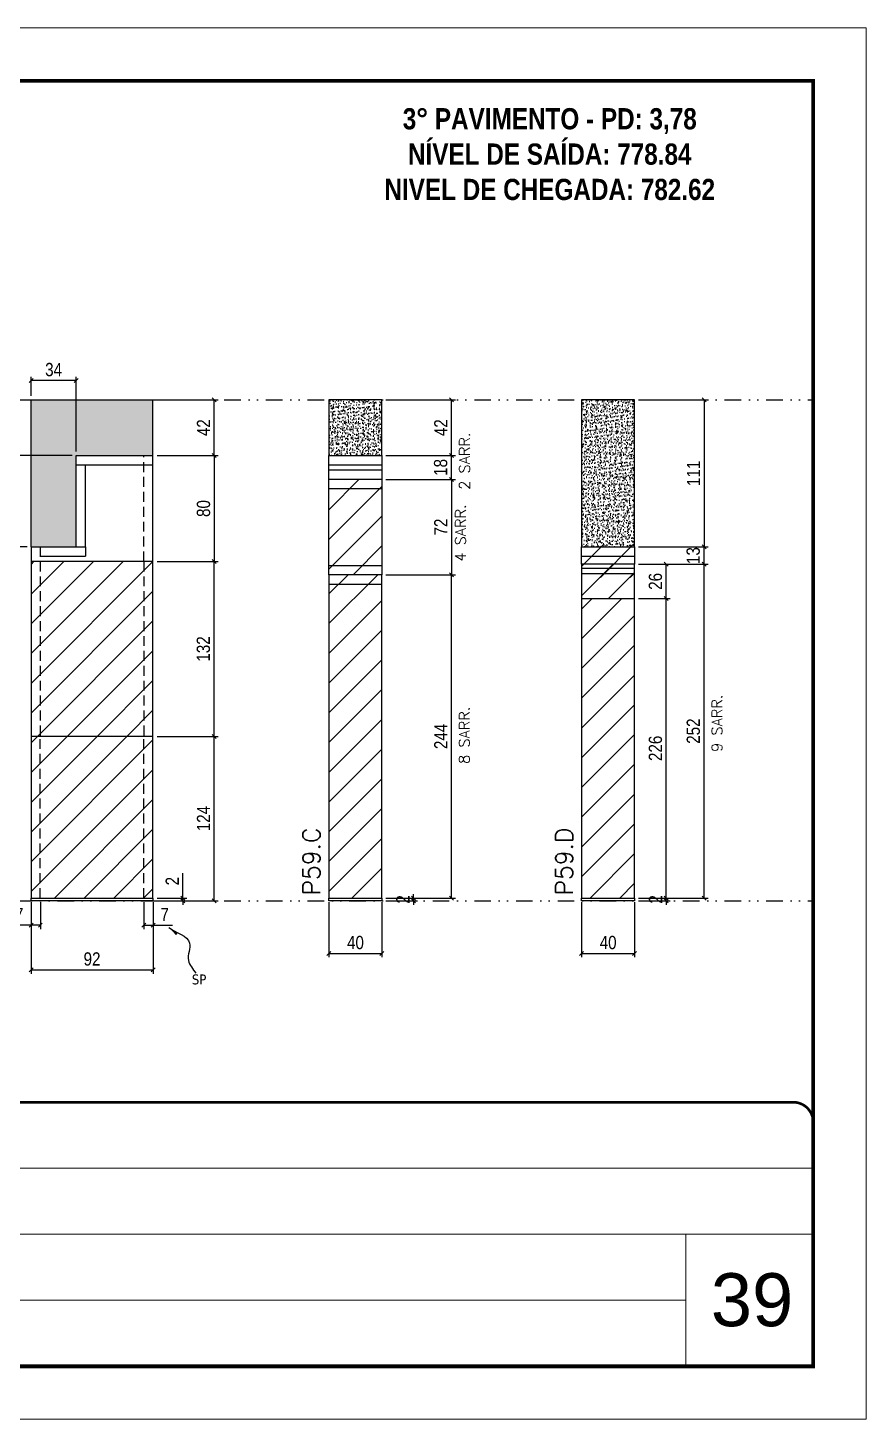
# Model space of a CAD drawing. Extents: x 2949 to 9203, y -16089 to 12527.
# Drawn here: x 6972 to 7604, y 1140 to 2190 of the extents above; entities that cross this region are included whole.
import ezdxf

# ---------------------------------------------------------------- set-up
doc = ezdxf.new("R2010")
doc.units = 0
for name, pattern in [('CONTINUO', [0]), ('DASHED', [0.75, 0.5, -0.25]), ('DIVIDE2', [0.625, 0.25, -0.125, 0, -0.125, 0, -0.125]), ('HIDDEN', [0.375, 0.25, -0.125])]:
    doc.linetypes.add(name, pattern=pattern)
for name, color, linetype, lineweight in [('CARIMBO', 255, 'Continuous', 9), ('Folhas', 255, 'Continuous', 9), ('Hachura', 251, 'Continuous', 9), ('SARRAFO DE PRESSAO', 251, 'DASHED', 9), ('Texto Seção', 7, 'Continuous', 15)]:
    doc.layers.add(name, color=color, linetype=linetype, lineweight=lineweight)
for name, color, linetype in [('COTA', 241, 'Continuous'), ('FUNDOS', 1, 'Continuous'), ('NOMENCLATURA', 7, 'Continuous'), ('Nível', 160, 'Continuous'), ('Painéis', 200, 'Continuous'), ('SARR_2.2x7', 40, 'Continuous'), ('Sarrafo de Pressão', 42, 'HIDDEN'), ('texto', 7, 'Continuous')]:
    doc.layers.add(name, color=color, linetype=linetype)
doc.styles.add('ARIAL', font='arial.ttf')
doc.styles.add('COTA TECNICA', font='techl___.ttf', dxfattribs={"height": 10})
doc.styles.add('COTA TECNICA-50', font='techl___.ttf', dxfattribs={"height": 10})
doc.styles.add('REGUA-120', font='ROMANS.shx', dxfattribs={"height": 15})
doc.styles.add('ROMANC', font='techb___.ttf', dxfattribs={"height": 2.5})
doc.styles.add('ROMANS', font='romans.shx')
doc.styles.get("Standard").update_dxf_attribs({"font": 'arial.ttf'})
doc.dimstyles.new('COTA PAINEL-50', dxfattribs={"dimtxt": 10, "dimasz": 3, "dimexe": 3, "dimexo": 3, "dimgap": 3, "dimtad": 1, "dimdec": 1, "dimzin": 12, "dimdsep": 46, "dimtxsty": 'COTA TECNICA-50', "dimblk1": 'OBLIQUE', "dimblk2": 'OBLIQUE', "dimsah": 1, "dimcen": 0.9, "dimclrd": 4, "dimclre": 4, "dimclrt": 240, "dimadec": 1, "dimazin": 3, "dimtfac": 1, "dimtdec": 1, "dimtmove": 0, "dimatfit": 3, "dimfxl": 1, "dimtolj": 1, "dimtzin": 12, "dimarcsym": 0})
doc.dimstyles.new('PAINEL', dxfattribs={"dimtxt": 10, "dimasz": 3, "dimexe": 3, "dimexo": 3, "dimgap": 3, "dimtad": 1, "dimdec": 1, "dimzin": 12, "dimdsep": 46, "dimtxsty": 'COTA TECNICA', "dimblk1": 'OBLIQUE', "dimblk2": 'OBLIQUE', "dimsah": 1, "dimcen": 0.9, "dimclrd": 4, "dimclre": 4, "dimclrt": 240, "dimadec": 1, "dimazin": 3, "dimtfac": 1, "dimtdec": 1, "dimtmove": 0, "dimatfit": 3, "dimfxl": 1, "dimtolj": 1, "dimtzin": 12, "dimarcsym": 0})
doc.dimstyles.get("Standard").update_dxf_attribs({"dimtxt": 0.18, "dimasz": 0.18, "dimexe": 0.18, "dimexo": 0.0625, "dimgap": 0.09, "dimtad": 0, "dimtih": 1, "dimtoh": 1, "dimdec": 4, "dimzin": 0, "dimdsep": 46, "dimtxsty": 'Standard', "dimcen": 0.09, "dimadec": 0, "dimazin": 0, "dimtfac": 1, "dimtdec": 4, "dimtofl": 0, "dimtmove": 0, "dimatfit": 3, "dimfxl": 1, "dimtolj": 1, "dimtzin": 0, "dimarcsym": 0})
pattern_1 = [(45, (-124500.467, -29604.921), (-11.2253202, 11.2253202), [])]

# ---------------------------------------------------------------- blocks, each defined once
blk = doc.blocks.new('9999999999')
at = {"color": 30, "linetype": 'CONTINUO'}
for p, q in [((98564.6, 34379.6), (99584, 34379.6)), ((98564.6, 34329.8), (99488, 34329.8)), ((99584, 34329.8), (99488, 34329.8)), ((99488, 34329.8), (99488, 34230.2)), ((98564.6, 34280), (99488, 34280))]:
    blk.add_line(p, q, dxfattribs=at)
at = {"color": 30, "linetype": 'CONTINUO', "const_width": 2}
blk.add_lwpolyline([(99584, 34230.2), (99584, 34414.4, 0.414214), (99569, 34429.4), (98229, 34429.4, 0.414214), (98214, 34414.4), (98214, 34245.2, 0.414214), (98229, 34230.2), (99584, 34230.2)], format="xyb", dxfattribs=at)
at = {"layer": 'Folhas'}
blk.add_lwpolyline([(98139, 34190.2), (99624, 34190.2), (99624, 35240.2), (98139, 35240.2)], close=True, dxfattribs=at)
at = {"layer": 'Folhas', "color": 30, "const_width": 3}
blk.add_lwpolyline([(98214, 34230.2), (99584, 34230.2), (99584, 35200.2), (98214, 35200.2)], close=True, dxfattribs=at)
blk = doc.blocks.new('_Oblique')
at = {"color": 0, "linetype": 'ByBlock', "lineweight": -2}
blk.add_line((-0.5, -0.5), (0.5, 0.5), dxfattribs=at)
blk = doc.blocks.new('*D1279')
at = {"layer": 'COTA', "color": 4, "lineweight": -2, "transparency": 16777216}
for p, q in [((7432.4, 1784.8), (7484.9, 1784.8)), ((7481.9, 1532.8), (7481.9, 1784.8)), ((7432.4, 1532.8), (7484.9, 1532.8))]:
    blk.add_line(p, q, dxfattribs=at)
at = {"layer": 'Defpoints', "color": 0, "transparency": 16777216}
for p in [(7429.4, 1784.8), (7481.9, 1784.8), (7429.4, 1532.8)]:
    blk.add_point(p, dxfattribs=at)
at = {"layer": 'COTA', "color": 4, "lineweight": -2, "transparency": 16777216, "xscale": 3, "yscale": 3, "zscale": 3}
for p, rotation in [((7481.9, 1784.8), 90), ((7481.9, 1532.8), 270)]:
    blk.add_blockref('_Oblique', p, dxfattribs=dict(at, rotation=rotation))
at = {"layer": 'COTA', "color": 240, "transparency": 16777216, "insert": (7473.7, 1658.8), "char_height": 10, "attachment_point": 5, "rotation": 90, "style": 'COTA TECNICA'}
blk.add_mtext('\\A1;252', dxfattribs=at)
blk = doc.blocks.new('*D1280')
at = {"layer": 'COTA', "color": 4, "lineweight": -2, "transparency": 16777216}
for p, q in [((7389.4, 1529.8), (7389.4, 1488.1)), ((7429.4, 1529.8), (7429.4, 1488.1)), ((7389.4, 1491.1), (7429.4, 1491.1))]:
    blk.add_line(p, q, dxfattribs=at)
at = {"layer": 'Defpoints', "color": 0, "transparency": 16777216}
for p in [(7389.4, 1532.8), (7429.4, 1532.8), (7429.4, 1491.1)]:
    blk.add_point(p, dxfattribs=at)
at = {"layer": 'COTA', "color": 4, "lineweight": -2, "transparency": 16777216, "xscale": 3, "yscale": 3, "zscale": 3, "rotation": 180}
blk.add_blockref('_Oblique', (7389.4, 1491.1), dxfattribs=at)
at = {"layer": 'COTA', "color": 4, "lineweight": -2, "transparency": 16777216, "xscale": 3, "yscale": 3, "zscale": 3}
blk.add_blockref('_Oblique', (7429.4, 1491.1), dxfattribs=at)
at = {"layer": 'COTA', "color": 240, "transparency": 16777216, "insert": (7409.4, 1499.2), "char_height": 10, "attachment_point": 5, "style": 'COTA TECNICA'}
blk.add_mtext('\\A1;40', dxfattribs=at)
blk = doc.blocks.new('*D1281')
at = {"layer": 'COTA', "color": 4, "lineweight": -2, "transparency": 16777216}
for p, q in [((7453.2, 1532.8), (7453.2, 1535.8)), ((7432.4, 1532.8), (7456.2, 1532.8)), ((7432.4, 1530.8), (7456.2, 1530.8)), ((7453.2, 1530.8), (7453.2, 1532.8)), ((7453.2, 1530.8), (7453.2, 1527.8))]:
    blk.add_line(p, q, dxfattribs=at)
at = {"layer": 'Defpoints', "color": 0, "transparency": 16777216}
for p in [(7429.4, 1532.8), (7429.4, 1530.8), (7453.2, 1532.8)]:
    blk.add_point(p, dxfattribs=at)
at = {"layer": 'COTA', "color": 4, "lineweight": -2, "transparency": 16777216, "xscale": 3, "yscale": 3, "zscale": 3}
for p, rotation in [((7453.2, 1532.8), 270), ((7453.2, 1530.8), 90)]:
    blk.add_blockref('_Oblique', p, dxfattribs=dict(at, rotation=rotation))
at = {"layer": 'COTA', "color": 240, "transparency": 16777216, "insert": (7445.2, 1531.8), "char_height": 10, "attachment_point": 5, "rotation": 90, "style": 'COTA TECNICA-50'}
blk.add_mtext('\\A1;2', dxfattribs=at)
blk = doc.blocks.new('*D1299')
at = {"layer": 'COTA', "color": 4, "linetype": 'ByBlock', "lineweight": -2, "transparency": 16777216}
for p, q in [((7432.4, 1758.8), (7456.2, 1758.8)), ((7453.2, 1532.8), (7453.2, 1758.8)), ((7432.4, 1532.8), (7456.2, 1532.8))]:
    blk.add_line(p, q, dxfattribs=at)
at = {"layer": 'Defpoints', "color": 0, "linetype": 'ByBlock', "transparency": 16777216}
for p in [(7429.4, 1758.8), (7453.2, 1758.8), (7429.4, 1532.8)]:
    blk.add_point(p, dxfattribs=at)
at = {"layer": 'COTA', "color": 4, "linetype": 'ByBlock', "lineweight": -2, "transparency": 16777216, "xscale": 3, "yscale": 3, "zscale": 3}
for p, rotation in [((7453.2, 1758.8), 90), ((7453.2, 1532.8), 270)]:
    blk.add_blockref('_Oblique', p, dxfattribs=dict(at, rotation=rotation))
at = {"layer": 'COTA', "color": 240, "linetype": 'ByBlock', "transparency": 16777216, "insert": (7445.1, 1645.8), "char_height": 10, "attachment_point": 5, "rotation": 90, "style": 'COTA TECNICA'}
blk.add_mtext('\\A1;226', dxfattribs=at)
blk = doc.blocks.new('*D1300')
at = {"layer": 'COTA', "color": 4, "linetype": 'ByBlock', "lineweight": -2, "transparency": 16777216}
for p, q in [((7432.4, 1784.8), (7456.2, 1784.8)), ((7453.2, 1758.8), (7453.2, 1784.8)), ((7432.4, 1758.8), (7456.2, 1758.8))]:
    blk.add_line(p, q, dxfattribs=at)
at = {"layer": 'Defpoints', "color": 0, "linetype": 'ByBlock', "transparency": 16777216}
for p in [(7429.4, 1784.8), (7453.2, 1784.8), (7429.4, 1758.8)]:
    blk.add_point(p, dxfattribs=at)
at = {"layer": 'COTA', "color": 4, "linetype": 'ByBlock', "lineweight": -2, "transparency": 16777216, "xscale": 3, "yscale": 3, "zscale": 3}
for p, rotation in [((7453.2, 1784.8), 90), ((7453.2, 1758.8), 270)]:
    blk.add_blockref('_Oblique', p, dxfattribs=dict(at, rotation=rotation))
at = {"layer": 'COTA', "color": 240, "linetype": 'ByBlock', "transparency": 16777216, "insert": (7445.1, 1771.8), "char_height": 10, "attachment_point": 5, "rotation": 90, "style": 'COTA TECNICA'}
blk.add_mtext('\\A1;26', dxfattribs=at)
blk = doc.blocks.new('*D1282')
at = {"layer": 'COTA', "color": 4, "lineweight": -2, "transparency": 16777216}
for p, q in [((7241.8, 1776.8), (7294.2, 1776.8)), ((7291.2, 1532.8), (7291.2, 1776.8)), ((7241.8, 1532.8), (7294.2, 1532.8))]:
    blk.add_line(p, q, dxfattribs=at)
at = {"layer": 'Defpoints', "color": 0, "transparency": 16777216}
for p in [(7238.8, 1776.8), (7291.2, 1776.8), (7238.8, 1532.8)]:
    blk.add_point(p, dxfattribs=at)
at = {"layer": 'COTA', "color": 4, "lineweight": -2, "transparency": 16777216, "xscale": 3, "yscale": 3, "zscale": 3}
for p, rotation in [((7291.2, 1776.8), 90), ((7291.2, 1532.8), 270)]:
    blk.add_blockref('_Oblique', p, dxfattribs=dict(at, rotation=rotation))
at = {"layer": 'COTA', "color": 240, "transparency": 16777216, "insert": (7283.2, 1654.8), "char_height": 10, "attachment_point": 5, "rotation": 90, "style": 'COTA TECNICA'}
blk.add_mtext('\\A1;244', dxfattribs=at)
blk = doc.blocks.new('*D1283')
at = {"layer": 'COTA', "color": 4, "lineweight": -2, "transparency": 16777216}
for p, q in [((7198.8, 1529.8), (7198.8, 1488.1)), ((7238.8, 1529.8), (7238.8, 1488.1)), ((7198.8, 1491.1), (7238.8, 1491.1))]:
    blk.add_line(p, q, dxfattribs=at)
at = {"layer": 'Defpoints', "color": 0, "transparency": 16777216}
for p in [(7198.8, 1532.8), (7238.8, 1532.8), (7238.8, 1491.1)]:
    blk.add_point(p, dxfattribs=at)
at = {"layer": 'COTA', "color": 4, "lineweight": -2, "transparency": 16777216, "xscale": 3, "yscale": 3, "zscale": 3, "rotation": 180}
blk.add_blockref('_Oblique', (7198.8, 1491.1), dxfattribs=at)
at = {"layer": 'COTA', "color": 4, "lineweight": -2, "transparency": 16777216, "xscale": 3, "yscale": 3, "zscale": 3}
blk.add_blockref('_Oblique', (7238.8, 1491.1), dxfattribs=at)
at = {"layer": 'COTA', "color": 240, "transparency": 16777216, "insert": (7218.8, 1499.2), "char_height": 10, "attachment_point": 5, "style": 'COTA TECNICA'}
blk.add_mtext('\\A1;40', dxfattribs=at)
blk = doc.blocks.new('*D1284')
at = {"layer": 'COTA', "color": 4, "lineweight": -2, "transparency": 16777216}
for p, q in [((7262.6, 1532.8), (7262.6, 1535.8)), ((7241.8, 1532.8), (7265.6, 1532.8)), ((7241.8, 1530.8), (7265.6, 1530.8)), ((7262.6, 1530.8), (7262.6, 1532.8)), ((7262.6, 1530.8), (7262.6, 1527.8))]:
    blk.add_line(p, q, dxfattribs=at)
at = {"layer": 'Defpoints', "color": 0, "transparency": 16777216}
for p in [(7238.8, 1532.8), (7238.8, 1530.8), (7262.6, 1532.8)]:
    blk.add_point(p, dxfattribs=at)
at = {"layer": 'COTA', "color": 4, "lineweight": -2, "transparency": 16777216, "xscale": 3, "yscale": 3, "zscale": 3}
for p, rotation in [((7262.6, 1532.8), 270), ((7262.6, 1530.8), 90)]:
    blk.add_blockref('_Oblique', p, dxfattribs=dict(at, rotation=rotation))
at = {"layer": 'COTA', "color": 240, "transparency": 16777216, "insert": (7254.6, 1531.8), "char_height": 10, "attachment_point": 5, "rotation": 90, "style": 'COTA TECNICA-50'}
blk.add_mtext('\\A1;2', dxfattribs=at)
blk = doc.blocks.new('*D1285')
at = {"layer": 'COTA', "color": 4, "lineweight": -2, "transparency": 16777216}
for p, q in [((6974.1, 1529.8), (6974.1, 1475.7)), ((7066.1, 1529.8), (7066.1, 1475.7)), ((6974.1, 1478.7), (7066.1, 1478.7))]:
    blk.add_line(p, q, dxfattribs=at)
at = {"layer": 'Defpoints', "color": 0, "transparency": 16777216}
for p in [(6974.1, 1532.8), (7066.1, 1532.8), (7066.1, 1478.7)]:
    blk.add_point(p, dxfattribs=at)
at = {"layer": 'COTA', "color": 4, "lineweight": -2, "transparency": 16777216, "xscale": 3, "yscale": 3, "zscale": 3, "rotation": 180}
blk.add_blockref('_Oblique', (6974.1, 1478.7), dxfattribs=at)
at = {"layer": 'COTA', "color": 4, "lineweight": -2, "transparency": 16777216, "xscale": 3, "yscale": 3, "zscale": 3}
blk.add_blockref('_Oblique', (7066.1, 1478.7), dxfattribs=at)
at = {"layer": 'COTA', "color": 240, "transparency": 16777216, "insert": (7020.1, 1486.8), "char_height": 10, "attachment_point": 5, "style": 'COTA TECNICA'}
blk.add_mtext('\\A1;92', dxfattribs=at)
blk = doc.blocks.new('*D1286')
at = {"layer": 'COTA', "color": 4, "lineweight": -2, "transparency": 16777216}
for p, q in [((7069.1, 1654.8), (7115.3, 1654.8)), ((7112.3, 1530.8), (7112.3, 1654.8)), ((7069.1, 1530.8), (7115.3, 1530.8))]:
    blk.add_line(p, q, dxfattribs=at)
at = {"layer": 'Defpoints', "color": 0, "transparency": 16777216}
for p in [(7066.1, 1654.8), (7112.3, 1654.8), (7066.1, 1530.8)]:
    blk.add_point(p, dxfattribs=at)
at = {"layer": 'COTA', "color": 4, "lineweight": -2, "transparency": 16777216, "xscale": 3, "yscale": 3, "zscale": 3}
for p, rotation in [((7112.3, 1654.8), 90), ((7112.3, 1530.8), 270)]:
    blk.add_blockref('_Oblique', p, dxfattribs=dict(at, rotation=rotation))
at = {"layer": 'COTA', "color": 240, "transparency": 16777216, "insert": (7104.2, 1592.8), "char_height": 10, "attachment_point": 5, "rotation": 90, "style": 'COTA TECNICA-50'}
blk.add_mtext('\\A1;124', dxfattribs=at)
blk = doc.blocks.new('*D1287')
at = {"layer": 'COTA', "color": 4, "lineweight": -2, "transparency": 16777216}
for p, q in [((7088.6, 1532.8), (7088.6, 1551.6)), ((7069.1, 1532.8), (7091.6, 1532.8)), ((7069.1, 1530.8), (7091.6, 1530.8)), ((7088.6, 1530.8), (7088.6, 1532.8)), ((7088.6, 1530.8), (7088.6, 1527.8))]:
    blk.add_line(p, q, dxfattribs=at)
at = {"layer": 'Defpoints', "color": 0, "transparency": 16777216}
for p in [(7066.1, 1532.8), (7066.1, 1530.8), (7088.6, 1530.8)]:
    blk.add_point(p, dxfattribs=at)
at = {"layer": 'COTA', "color": 4, "lineweight": -2, "transparency": 16777216, "xscale": 3, "yscale": 3, "zscale": 3}
for p, rotation in [((7088.6, 1532.8), 270), ((7088.6, 1530.8), 90)]:
    blk.add_blockref('_Oblique', p, dxfattribs=dict(at, rotation=rotation))
at = {"layer": 'COTA', "color": 240, "transparency": 16777216, "insert": (7080.6, 1545.6), "char_height": 10, "attachment_point": 5, "rotation": 90, "style": 'COTA TECNICA-50'}
blk.add_mtext('\\A1;2', dxfattribs=at)
blk = doc.blocks.new('*D1288')
at = {"layer": 'COTA', "color": 4, "lineweight": -2, "transparency": 16777216}
for p, q in [((6974.1, 1527.8), (6974.1, 1509.3)), ((6981.1, 1529.8), (6981.1, 1509.3)), ((6974.1, 1512.3), (6959.3, 1512.3)), ((6981.1, 1512.3), (6974.1, 1512.3))]:
    blk.add_line(p, q, dxfattribs=at)
at = {"layer": 'Defpoints', "color": 0, "transparency": 16777216}
for p in [(6974.1, 1530.8), (6981.1, 1532.8), (6974.1, 1512.3)]:
    blk.add_point(p, dxfattribs=at)
at = {"layer": 'COTA', "color": 4, "lineweight": -2, "transparency": 16777216, "xscale": 3, "yscale": 3, "zscale": 3, "rotation": 180}
blk.add_blockref('_Oblique', (6974.1, 1512.3), dxfattribs=at)
at = {"layer": 'COTA', "color": 4, "lineweight": -2, "transparency": 16777216, "xscale": 3, "yscale": 3, "zscale": 3}
blk.add_blockref('_Oblique', (6981.1, 1512.3), dxfattribs=at)
at = {"layer": 'COTA', "color": 240, "transparency": 16777216, "insert": (6965.2, 1520.4), "char_height": 10, "attachment_point": 5, "style": 'COTA TECNICA-50'}
blk.add_mtext('\\A1;7', dxfattribs=at)
blk = doc.blocks.new('*D1289')
at = {"layer": 'COTA', "color": 4, "lineweight": -2, "transparency": 16777216}
for p, q in [((7059.1, 1529.8), (7059.1, 1509.3)), ((7066.1, 1527.8), (7066.1, 1509.3)), ((7059.1, 1512.3), (7066.1, 1512.3)), ((7066.1, 1512.3), (7080.8, 1512.3))]:
    blk.add_line(p, q, dxfattribs=at)
at = {"layer": 'Defpoints', "color": 0, "transparency": 16777216}
for p in [(7059.1, 1532.8), (7066.1, 1530.8), (7066.1, 1512.3)]:
    blk.add_point(p, dxfattribs=at)
at = {"layer": 'COTA', "color": 4, "lineweight": -2, "transparency": 16777216, "xscale": 3, "yscale": 3, "zscale": 3, "rotation": 180}
blk.add_blockref('_Oblique', (7059.1, 1512.3), dxfattribs=at)
at = {"layer": 'COTA', "color": 4, "lineweight": -2, "transparency": 16777216, "xscale": 3, "yscale": 3, "zscale": 3}
blk.add_blockref('_Oblique', (7066.1, 1512.3), dxfattribs=at)
at = {"layer": 'COTA', "color": 240, "transparency": 16777216, "insert": (7074.9, 1520.4), "char_height": 10, "attachment_point": 5, "style": 'COTA TECNICA-50'}
blk.add_mtext('\\A1;7', dxfattribs=at)
blk = doc.blocks.new('*D1273')
at = {"layer": 'Defpoints', "color": 0, "linetype": 'ByBlock', "transparency": 16777216}
for p in [(7066.1, 1786.8), (7112.3, 1786.8), (7066.1, 1654.8)]:
    blk.add_point(p, dxfattribs=at)
at = {"layer": 'FUNDOS', "color": 4, "linetype": 'ByBlock', "lineweight": -2, "transparency": 16777216}
for p, q in [((7069.1, 1786.8), (7115.3, 1786.8)), ((7112.3, 1654.8), (7112.3, 1786.8)), ((7069.1, 1654.8), (7115.3, 1654.8))]:
    blk.add_line(p, q, dxfattribs=at)
at = {"layer": 'FUNDOS', "color": 4, "linetype": 'ByBlock', "lineweight": -2, "transparency": 16777216, "xscale": 3, "yscale": 3, "zscale": 3}
for p, rotation in [((7112.3, 1786.8), 90), ((7112.3, 1654.8), 270)]:
    blk.add_blockref('_Oblique', p, dxfattribs=dict(at, rotation=rotation))
at = {"layer": 'FUNDOS', "color": 240, "linetype": 'ByBlock', "transparency": 16777216, "insert": (7104.1, 1720.8), "char_height": 10, "attachment_point": 5, "rotation": 90, "style": 'COTA TECNICA'}
blk.add_mtext('\\A1;132', dxfattribs=at)
blk = doc.blocks.new('*D2419')
at = {"layer": 'COTA', "color": 4, "lineweight": -2, "transparency": 16777216}
for p, q in [((7241.8, 1908.8), (7294.2, 1908.8)), ((7291.2, 1866.8), (7291.2, 1908.8)), ((7241.8, 1866.8), (7294.2, 1866.8))]:
    blk.add_line(p, q, dxfattribs=at)
at = {"layer": 'Defpoints', "color": 0, "transparency": 16777216}
for p in [(7238.8, 1908.8), (7291.2, 1908.8), (7238.8, 1866.8)]:
    blk.add_point(p, dxfattribs=at)
at = {"layer": 'COTA', "color": 4, "lineweight": -2, "transparency": 16777216, "xscale": 3, "yscale": 3, "zscale": 3}
for p, rotation in [((7291.2, 1908.8), 90), ((7291.2, 1866.8), 270)]:
    blk.add_blockref('_Oblique', p, dxfattribs=dict(at, rotation=rotation))
at = {"layer": 'COTA', "color": 240, "transparency": 16777216, "insert": (7283.2, 1887.8), "char_height": 10, "attachment_point": 5, "rotation": 90, "style": 'COTA TECNICA-50'}
blk.add_mtext('\\A1;42', dxfattribs=at)
blk = doc.blocks.new('*D2420')
at = {"layer": 'COTA', "color": 4, "lineweight": -2, "transparency": 16777216}
for p, q in [((7432.4, 1908.8), (7484.9, 1908.8)), ((7481.9, 1908.8), (7481.9, 1797.8)), ((7432.4, 1797.8), (7484.9, 1797.8))]:
    blk.add_line(p, q, dxfattribs=at)
at = {"layer": 'Defpoints', "color": 0, "transparency": 16777216}
for p in [(7429.4, 1908.8), (7429.4, 1797.8), (7481.9, 1797.8)]:
    blk.add_point(p, dxfattribs=at)
at = {"layer": 'COTA', "color": 4, "lineweight": -2, "transparency": 16777216, "xscale": 3, "yscale": 3, "zscale": 3}
for p, rotation in [((7481.9, 1908.8), 90), ((7481.9, 1797.8), 270)]:
    blk.add_blockref('_Oblique', p, dxfattribs=dict(at, rotation=rotation))
at = {"layer": 'COTA', "color": 240, "transparency": 16777216, "insert": (7473.8, 1853.3), "char_height": 10, "attachment_point": 5, "rotation": 90, "style": 'COTA TECNICA-50'}
blk.add_mtext('\\A1;111', dxfattribs=at)
blk = doc.blocks.new('*D2417')
at = {"layer": 'COTA', "color": 4, "lineweight": -2, "transparency": 16777216}
for p, q in [((7069.1, 1866.8), (7115.3, 1866.8)), ((7112.3, 1866.8), (7112.3, 1786.8)), ((7069.1, 1786.8), (7115.3, 1786.8))]:
    blk.add_line(p, q, dxfattribs=at)
at = {"layer": 'Defpoints', "color": 0, "transparency": 16777216}
for p in [(7066.1, 1866.8), (7066.1, 1786.8), (7112.3, 1786.8)]:
    blk.add_point(p, dxfattribs=at)
at = {"layer": 'COTA', "color": 4, "lineweight": -2, "transparency": 16777216, "xscale": 3, "yscale": 3, "zscale": 3}
for p, rotation in [((7112.3, 1866.8), 90), ((7112.3, 1786.8), 270)]:
    blk.add_blockref('_Oblique', p, dxfattribs=dict(at, rotation=rotation))
at = {"layer": 'COTA', "color": 240, "transparency": 16777216, "insert": (7104.2, 1826.8), "char_height": 10, "attachment_point": 5, "rotation": 90, "style": 'COTA TECNICA-50'}
blk.add_mtext('\\A1;80', dxfattribs=at)
blk = doc.blocks.new('*D2423')
at = {"layer": 'COTA', "color": 4, "lineweight": -2, "transparency": 16777216}
for p, q in [((7005.1, 1866.8), (6948, 1866.8)), ((6951, 1866.8), (6951, 1797.8)), ((6971.1, 1797.8), (6948, 1797.8))]:
    blk.add_line(p, q, dxfattribs=at)
at = {"layer": 'Defpoints', "color": 0, "transparency": 16777216}
for p in [(7008.1, 1866.8), (6951, 1797.8), (6974.1, 1797.8)]:
    blk.add_point(p, dxfattribs=at)
at = {"layer": 'COTA', "color": 4, "lineweight": -2, "transparency": 16777216, "xscale": 3, "yscale": 3, "zscale": 3}
for p, rotation in [((6951, 1866.8), 90), ((6951, 1797.8), 270)]:
    blk.add_blockref('_Oblique', p, dxfattribs=dict(at, rotation=rotation))
at = {"layer": 'COTA', "color": 240, "transparency": 16777216, "insert": (6942.9, 1832.3), "char_height": 10, "attachment_point": 5, "rotation": 90, "style": 'COTA TECNICA-50'}
blk.add_mtext('\\A1;69', dxfattribs=at)
blk = doc.blocks.new('*D2418')
at = {"layer": 'COTA', "color": 4, "lineweight": -2, "transparency": 16777216}
for p, q in [((6974.1, 1911.8), (6974.1, 1926.3)), ((7008.1, 1923.3), (6974.1, 1923.3)), ((7008.1, 1869.8), (7008.1, 1926.3))]:
    blk.add_line(p, q, dxfattribs=at)
at = {"layer": 'Defpoints', "color": 0, "transparency": 16777216}
for p in [(6974.1, 1923.3), (6974.1, 1908.8), (7008.1, 1866.8)]:
    blk.add_point(p, dxfattribs=at)
at = {"layer": 'COTA', "color": 4, "lineweight": -2, "transparency": 16777216, "xscale": 3, "yscale": 3, "zscale": 3, "rotation": 180}
blk.add_blockref('_Oblique', (6974.1, 1923.3), dxfattribs=at)
at = {"layer": 'COTA', "color": 4, "lineweight": -2, "transparency": 16777216, "xscale": 3, "yscale": 3, "zscale": 3}
blk.add_blockref('_Oblique', (7008.1, 1923.3), dxfattribs=at)
at = {"layer": 'COTA', "color": 240, "transparency": 16777216, "insert": (6991.1, 1931.6), "char_height": 10, "attachment_point": 5, "style": 'COTA TECNICA-50'}
blk.add_mtext('\\A1;34', dxfattribs=at)
blk = doc.blocks.new('*D2424')
at = {"layer": 'COTA', "color": 4, "lineweight": -2, "transparency": 16777216}
for p, q in [((7069.1, 1908.8), (7115.3, 1908.8)), ((7112.3, 1866.8), (7112.3, 1908.8)), ((7069.1, 1866.8), (7115.3, 1866.8))]:
    blk.add_line(p, q, dxfattribs=at)
at = {"layer": 'Defpoints', "color": 0, "transparency": 16777216}
for p in [(7066.1, 1908.8), (7112.3, 1908.8), (7066.1, 1866.8)]:
    blk.add_point(p, dxfattribs=at)
at = {"layer": 'COTA', "color": 4, "lineweight": -2, "transparency": 16777216, "xscale": 3, "yscale": 3, "zscale": 3}
for p, rotation in [((7112.3, 1908.8), 90), ((7112.3, 1866.8), 270)]:
    blk.add_blockref('_Oblique', p, dxfattribs=dict(at, rotation=rotation))
at = {"layer": 'COTA', "color": 240, "transparency": 16777216, "insert": (7104.2, 1887.8), "char_height": 10, "attachment_point": 5, "rotation": 90, "style": 'COTA TECNICA-50'}
blk.add_mtext('\\A1;42', dxfattribs=at)
blk = doc.blocks.new('*D2425')
at = {"layer": 'COTA', "color": 4, "lineweight": -2, "transparency": 16777216}
for p, q in [((7241.8, 1848.8), (7294.2, 1848.8)), ((7291.2, 1848.8), (7291.2, 1776.8)), ((7241.8, 1776.8), (7294.2, 1776.8))]:
    blk.add_line(p, q, dxfattribs=at)
at = {"layer": 'Defpoints', "color": 0, "transparency": 16777216}
for p in [(7238.8, 1848.8), (7238.8, 1776.8), (7291.2, 1776.8)]:
    blk.add_point(p, dxfattribs=at)
at = {"layer": 'COTA', "color": 4, "lineweight": -2, "transparency": 16777216, "xscale": 3, "yscale": 3, "zscale": 3}
for p, rotation in [((7291.2, 1848.8), 90), ((7291.2, 1776.8), 270)]:
    blk.add_blockref('_Oblique', p, dxfattribs=dict(at, rotation=rotation))
at = {"layer": 'COTA', "color": 240, "transparency": 16777216, "insert": (7283.2, 1812.8), "char_height": 10, "attachment_point": 5, "rotation": 90, "style": 'COTA TECNICA-50'}
blk.add_mtext('\\A1;72', dxfattribs=at)
blk = doc.blocks.new('*D2426')
at = {"layer": 'COTA', "color": 4, "lineweight": -2, "transparency": 16777216}
for p, q in [((7432.4, 1797.8), (7484.9, 1797.8)), ((7481.9, 1784.8), (7481.9, 1797.8)), ((7432.4, 1784.8), (7484.9, 1784.8))]:
    blk.add_line(p, q, dxfattribs=at)
at = {"layer": 'Defpoints', "color": 0, "transparency": 16777216}
for p in [(7429.4, 1797.8), (7481.9, 1797.8), (7429.4, 1784.8)]:
    blk.add_point(p, dxfattribs=at)
at = {"layer": 'COTA', "color": 4, "lineweight": -2, "transparency": 16777216, "xscale": 3, "yscale": 3, "zscale": 3}
for p, rotation in [((7481.9, 1797.8), 90), ((7481.9, 1784.8), 270)]:
    blk.add_blockref('_Oblique', p, dxfattribs=dict(at, rotation=rotation))
at = {"layer": 'COTA', "color": 240, "transparency": 16777216, "insert": (7473.6, 1791.3), "char_height": 10, "attachment_point": 5, "rotation": 90, "style": 'COTA TECNICA-50'}
blk.add_mtext('\\A1;13', dxfattribs=at)
blk = doc.blocks.new('*D2696')
at = {"layer": 'COTA', "color": 4, "lineweight": -2, "transparency": 16777216}
for p, q in [((7241.8, 1866.8), (7294.2, 1866.8)), ((7291.2, 1848.8), (7291.2, 1866.8)), ((7241.8, 1848.8), (7294.2, 1848.8))]:
    blk.add_line(p, q, dxfattribs=at)
at = {"layer": 'Defpoints', "color": 0, "transparency": 16777216}
for p in [(7238.8, 1866.8), (7291.2, 1866.8), (7238.8, 1848.8)]:
    blk.add_point(p, dxfattribs=at)
at = {"layer": 'COTA', "color": 4, "lineweight": -2, "transparency": 16777216, "xscale": 3, "yscale": 3, "zscale": 3}
for p, rotation in [((7291.2, 1866.8), 90), ((7291.2, 1848.8), 270)]:
    blk.add_blockref('_Oblique', p, dxfattribs=dict(at, rotation=rotation))
at = {"layer": 'COTA', "color": 240, "transparency": 16777216, "insert": (7283.1, 1857.8), "char_height": 10, "attachment_point": 5, "rotation": 90, "style": 'COTA TECNICA-50'}
blk.add_mtext('\\A1;18', dxfattribs=at)

msp = doc.modelspace()

# ---------------------------------------------------------------- hatches: boundary and pattern name
at = {"layer": 'COTA', "linetype": 'ByBlock'}
h = msp.add_hatch(dxfattribs=at)
h.set_pattern_fill('AR-CONC', color=256, scale=0.03)
h.set_pattern_definition([(50, (3425.6792, 3463.7253), (5.46554, -0.4781726), [0.5715, -6.2865]), (355, (3425.679, 3463.7253), (-1.057303, 5.731705), [0.4572, -5.0292175]), (100.45144, (3426.1347, 3463.6855), (4.4082374, 5.2535326), [0.4857, -5.342707]), (46.1842, (3425.679, 3465.249), (8.132371, -1.26127), [0.85725, -9.42975]), (96.63556, (3426.357, 3465.144), (7.122124, 7.422784), [0.72855, -8.014068]), (351.18415, (3425.679, 3465.249), (7.122124, 7.422784), [0.685799, -7.543792]), (21, (3426.4412, 3464.8683), (4.5484317, -3.067956), [0.5715, -6.2865]), (326, (3426.441, 3464.8683), (1.854061, 5.525639), [0.4572, -5.0292]), (71.45144, (3426.8203, 3464.6127), (6.4024926, 2.457683), [0.4857, -5.342698]), (37.5, (3425.6792, 3463.7253), (0.0926581, 2.5366512), [0, -4.96824, 0, -5.1054, 0, -5.04825]), (7.5, (3425.6792, 3463.7253), (2.0045899, 3.0054172), [0, -2.91084, 0, -4.85394, 0, -1.92405]), (327.5, (3423.98, 3463.7253), (4.0677179, -0.1718623), [0, -1.905, 0, -5.9436, 0, -7.8867]), (317.5, (3423.218, 3463.7253), (4.4438754, 0.7627947), [0, -2.4765, 0, -3.94716, 0, -5.6007])])
h.paths.add_polyline_path([(6974.07, 1797.84), (7008.07, 1797.84), (7008.07, 1866.84), (7066.07, 1866.84), (7066.07, 1908.84), (6974.07, 1908.84)])
h = msp.add_hatch(dxfattribs=at)
h.set_pattern_fill('AR-CONC', color=256, scale=0.03)
h.set_pattern_definition([(50, (3170, 3463.7253), (5.46554, -0.4781726), [0.5715, -6.2865]), (355, (3170, 3463.7253), (-1.057303, 5.731705), [0.4572, -5.0292175]), (100.45144, (3170.4555, 3463.6855), (4.4082374, 5.2535326), [0.4857, -5.342707]), (46.1842, (3170, 3465.249), (8.132371, -1.26127), [0.85725, -9.42975]), (96.63556, (3170.678, 3465.144), (7.122124, 7.422784), [0.72855, -8.014068]), (351.18415, (3170, 3465.249), (7.122124, 7.422784), [0.685799, -7.543792]), (21, (3170.762, 3464.8683), (4.5484317, -3.067956), [0.5715, -6.2865]), (326, (3170.762, 3464.8683), (1.854061, 5.525639), [0.4572, -5.0292]), (71.45144, (3171.141, 3464.6127), (6.4024926, 2.457683), [0.4857, -5.342698]), (37.5, (3170, 3463.7253), (0.0926581, 2.5366512), [0, -4.96824, 0, -5.1054, 0, -5.04825]), (7.5, (3170, 3463.7253), (2.0045899, 3.0054172), [0, -2.91084, 0, -4.85394, 0, -1.92405]), (327.5, (3168.3007, 3463.7253), (4.0677179, -0.1718623), [0, -1.905, 0, -5.9436, 0, -7.8867]), (317.5, (3167.5387, 3463.7253), (4.4438754, 0.7627947), [0, -2.4765, 0, -3.94716, 0, -5.6007])])
h.paths.add_polyline_path([(7238.76, 1866.84), (7238.76, 1908.84), (7198.76, 1908.84), (7198.76, 1866.84)])
h = msp.add_hatch(dxfattribs=at)
h.set_pattern_fill('AR-CONC', color=256, scale=0.03)
h.set_pattern_definition([(50, (3170, 3445.7253), (5.46554, -0.4781726), [0.5715, -6.2865]), (355, (3170, 3445.7253), (-1.0573026, 5.7317054), [0.4572, -5.0292175]), (100.45144, (3170.4555, 3445.6855), (4.4082374, 5.2535326), [0.4857, -5.3427073]), (46.1842, (3170, 3447.249), (8.132371, -1.26127), [0.85725, -9.42975]), (96.63556, (3170.678, 3447.144), (7.122124, 7.422784), [0.72855, -8.014068]), (351.18415, (3170, 3447.249), (7.122124, 7.422784), [0.685799, -7.543792]), (21, (3170.762, 3446.8683), (4.5484317, -3.067956), [0.5715, -6.2865]), (326, (3170.762, 3446.8683), (1.854061, 5.525639), [0.4572, -5.0292]), (71.45144, (3171.141, 3446.6127), (6.4024926, 2.457683), [0.4857, -5.342698]), (37.5, (3170, 3445.7253), (0.0926581, 2.5366512), [0, -4.96824, 0, -5.1054, 0, -5.04825]), (7.5, (3170, 3445.7253), (2.0045899, 3.0054172), [0, -2.91084, 0, -4.85394, 0, -1.92405]), (327.5, (3168.3007, 3445.7253), (4.0677179, -0.1718623), [0, -1.905, 0, -5.9436, 0, -7.8867]), (317.5, (3167.5387, 3445.7253), (4.4438754, 0.7627947), [0, -2.4765, 0, -3.94716, 0, -5.6007])])
h.paths.add_polyline_path([(7429.37, 1908.84), (7389.37, 1908.84), (7389.37, 1797.84), (7429.37, 1797.84)])
at = {"layer": 'Hachura', "linetype": 'ByBlock'}
h = msp.add_hatch(dxfattribs=at)
h.set_pattern_fill('ANSI31', color=256, scale=5)
h.set_pattern_definition([(45, (-1598.5, 3445.725), (-11.22532, 11.22532), [])])
h.paths.add_polyline_path([(7198.76, 1776.82), (7238.76, 1776.82), (7238.76, 1848.84), (7198.76, 1848.84)])
h = msp.add_hatch(dxfattribs=at)
h.set_pattern_fill('ANSI31', color=256, scale=5)
h.set_pattern_definition([(45, (3170, 3445.725), (-11.22532, 11.22532), [])])
h.paths.add_polyline_path([(7389.37, 1799.84), (7389.37, 1774.82), (7429.37, 1774.82), (7429.37, 1799.84)])
h = msp.add_hatch(dxfattribs=at)
h.set_pattern_fill('ANSI31', color=256, scale=5)
h.set_pattern_definition(pattern_1)
h.paths.add_polyline_path([(7066.07, 1786.84), (6974.07, 1786.84), (6974.07, 1654.84), (7066.07, 1654.84)])
h = msp.add_hatch(dxfattribs=at)
h.set_pattern_fill('ANSI31', color=256, scale=5)
h.set_pattern_definition(pattern_1)
h.paths.add_polyline_path([(7238.76, 1776.82), (7198.76, 1776.82), (7198.76, 1532.84), (7238.76, 1532.84)])
h = msp.add_hatch(dxfattribs=at)
h.set_pattern_fill('ANSI31', color=256, scale=5)
h.set_pattern_definition([(45, (-124500.467, -29594.921), (-11.2253202, 11.2253202), [])])
h.paths.add_polyline_path([(7389.37, 1784.82), (7389.37, 1758.84), (7429.37, 1758.84), (7429.37, 1784.82)])
h = msp.add_hatch(dxfattribs=at)
h.set_pattern_fill('ANSI31', color=256, scale=5)
h.set_pattern_definition(pattern_1)
h.paths.add_polyline_path([(7429.37, 1758.84), (7389.37, 1758.84), (7389.37, 1532.84), (7429.37, 1532.84)])
h = msp.add_hatch(dxfattribs=at)
h.set_pattern_fill('ANSI31', color=256, scale=5)
h.set_pattern_definition(pattern_1)
h.paths.add_polyline_path([(7066.07, 1654.84), (6974.07, 1654.84), (6974.07, 1532.84), (7066.07, 1532.84)])

# ---------------------------------------------------------------- linework, layer by layer
at = {"layer": 'COTA', "linetype": 'ByBlock'}
for p, q in [((6974.07, 1797.84), (6974.07, 1908.84)), ((6974.07, 1908.84), (7066.07, 1908.84)), ((7066.07, 1866.84), (7066.07, 1908.84))]:
    msp.add_line(p, q, dxfattribs=at)
for points in [[(7198.76, 1866.84), (7238.76, 1866.84), (7238.76, 1908.84), (7198.76, 1908.84)], [(7389.37, 1797.84), (7429.37, 1797.84), (7429.37, 1908.84), (7389.37, 1908.84)]]:
    msp.add_lwpolyline(points, close=True, dxfattribs=at)
at = {"layer": 'Nível', "color": 4, "linetype": 'DIVIDE2', "ltscale": 50}
for p, q in [((6553.69, 1908.84), (7564.03, 1908.84)), ((6553.69, 1530.84), (7564.03, 1530.84))]:
    msp.add_line(p, q, dxfattribs=at)
at = {"layer": 'Painéis'}
for p, q in [((7008.07, 1797.84), (7008.07, 1866.84)), ((7008.07, 1866.84), (7066.07, 1866.84)), ((7066.07, 1786.84), (7066.07, 1866.84)), ((7198.76, 1866.84), (7238.76, 1866.84)), ((7198.76, 1848.84), (7198.76, 1866.84)), ((7238.76, 1866.84), (7238.76, 1848.84)), ((7198.76, 1848.84), (7238.76, 1848.84)), ((7198.76, 1776.82), (7198.76, 1848.84)), ((7238.76, 1848.84), (7238.76, 1776.82)), ((6974.07, 1797.84), (7008.07, 1797.84)), ((6974.07, 1797.84), (6974.07, 1786.84)), ((7389.37, 1797.84), (7429.37, 1797.84)), ((7389.37, 1784.82), (7389.37, 1797.84)), ((7429.37, 1797.84), (7429.37, 1784.82)), ((6974.07, 1786.84), (6974.07, 1654.84)), ((7066.07, 1786.84), (6974.07, 1786.84)), ((7066.07, 1786.84), (6974.07, 1786.84)), ((7066.07, 1654.84), (7066.07, 1786.84)), ((7238.76, 1776.82), (7198.76, 1776.82)), ((7238.76, 1776.82), (7198.76, 1776.82)), ((7238.76, 1776.82), (7198.76, 1776.82)), ((7389.37, 1758.84), (7429.37, 1758.84)), ((7198.76, 1532.84), (7238.76, 1532.84)), ((7198.76, 1530.84), (7198.76, 1532.84)), ((7238.76, 1530.84), (7198.76, 1530.84)), ((7238.76, 1532.84), (7238.76, 1530.84)), ((7389.37, 1532.84), (7429.37, 1532.84)), ((7389.37, 1530.84), (7389.37, 1532.84)), ((7429.37, 1530.84), (7389.37, 1530.84)), ((7429.37, 1532.84), (7429.37, 1530.84))]:
    msp.add_line(p, q, dxfattribs=at)
for points in [[(7198.76, 1532.84), (7238.76, 1532.84), (7238.76, 1776.82), (7198.76, 1776.82)], [(7389.37, 1532.84), (7429.37, 1532.84), (7429.37, 1784.82), (7389.37, 1784.82)], [(6974.07, 1532.84), (7066.07, 1532.84), (7066.07, 1654.84), (6974.07, 1654.84)], [(6974.07, 1532.84), (7066.07, 1532.84), (7066.07, 1530.84), (6974.07, 1530.84)]]:
    msp.add_lwpolyline(points, close=True, dxfattribs=at)
at = {"layer": 'SARR_2.2x7'}
for p, q in [((7008.07, 1859.84), (7066.07, 1859.84)), ((7015.07, 1797.84), (7015.07, 1859.84)), ((7198.76, 1859.84), (7238.76, 1859.84)), ((7238.76, 1855.84), (7198.76, 1855.84)), ((7198.76, 1841.84), (7238.76, 1841.84)), ((7008.07, 1797.84), (7015.07, 1797.84)), ((7015.07, 1797.84), (7015.07, 1790.84)), ((6981.07, 1790.84), (7015.07, 1790.84)), ((7389.37, 1790.84), (7429.37, 1790.84)), ((7198.76, 1783.82), (7238.76, 1783.82)), ((7389.37, 1781.82), (7429.37, 1781.82)), ((7389.37, 1777.82), (7429.37, 1777.82)), ((7198.76, 1769.82), (7238.76, 1769.82))]:
    msp.add_line(p, q, dxfattribs=at)
at = {"layer": 'Sarrafo de Pressão', "ltscale": 30}
for p, q in [((7059.07, 1786.84), (7059.07, 1866.84)), ((6981.07, 1797.84), (6981.07, 1786.84)), ((6981.07, 1786.84), (6981.07, 1654.84)), ((7059.07, 1786.84), (7059.07, 1654.84)), ((6981.07, 1532.84), (6981.07, 1654.84)), ((7059.07, 1532.84), (7059.07, 1654.84))]:
    msp.add_line(p, q, dxfattribs=at)

# ---------------------------------------------------------------- block references
at = {"layer": 'SARRAFO DE PRESSAO', "color": 6, "linetype": 'ByBlock'}
msp.add_blockref('9999999999', (-92019.94, -33050.65), dxfattribs=at)

# ---------------------------------------------------------------- texts
at = {"layer": 'CARIMBO', "style": 'ARIAL'}
msp.add_text('39', height=40, dxfattribs=at).set_placement((7486.89, 1209.7))
at = {"layer": 'NOMENCLATURA', "color": 2, "insert": (7365.36, 2155.62), "char_height": 16, "attachment_point": 2, "style": 'ROMANC'}
msp.add_mtext_dynamic_manual_height_columns('\\P3° PAVIMENTO - PD: 3,78\\PNÍVEL DE SAÍDA: 778.84\\PNIVEL DE CHEGADA: 782.62', width=300.2766, gutter_width=1, heights=[0], dxfattribs=at)
at = {"layer": 'texto', "color": 0, "insert": (7100.85, 1471.35), "char_height": 7.5, "attachment_point": 5}
msp.add_mtext('{\\fTahoma|b0|i0|c0|p34;\\C4;SP}', dxfattribs=at)
at = {"layer": 'Texto Seção', "linetype": 'Continuous', "style": 'ROMANS'}
for s, p in [('2 SARR.', (7305.08, 1840.94)), ('4 SARR.', (7302.04, 1786.7)), ('9 SARR.', (7495.53, 1643.16)), ('8 SARR.', (7304.93, 1634.08))]:
    msp.add_text(s, height=8, rotation=90, dxfattribs=at).set_placement(p)
at = {"layer": 'Texto Seção', "char_height": 13, "width": 285.3299, "attachment_point": 7, "rotation": 90, "style": 'REGUA-120'}
for s, insert in [('P59.C', (7192.11, 1534.77)), ('P59.D', (7382.72, 1534.77))]:
    msp.add_mtext(s, dxfattribs=dict(at, insert=insert))

# ---------------------------------------------------------------- dimensions: what is measured, and where the dimension line sits
at = {"layer": 'COTA'}
for base, p1, p2, angle, picture, middle in [((6974.07, 1923.34), (7008.07, 1866.84), (6974.07, 1908.84), 180, '*D2418', (6991.07, 1931.56)), ((7112.31, 1908.84), (7066.07, 1866.84), (7066.07, 1908.84), 90, '*D2424', (7104.24, 1887.84)), ((7291.24, 1908.84), (7238.76, 1866.84), (7238.76, 1908.84), 90, '*D2419', (7283.17, 1887.84)), ((7481.85, 1797.84), (7429.37, 1908.84), (7429.37, 1797.84), 90, '*D2420', (7473.79, 1853.34)), ((6951.01, 1797.84), (7008.07, 1866.84), (6974.07, 1797.84), 90, '*D2423', (6942.88, 1832.34)), ((7112.31, 1786.84), (7066.07, 1866.84), (7066.07, 1786.84), 90, '*D2417', (7104.19, 1826.84)), ((7291.24, 1866.84), (7238.76, 1848.84), (7238.76, 1866.84), 90, '*D2696', (7283.15, 1857.84)), ((7291.24, 1776.82), (7238.76, 1848.84), (7238.76, 1776.82), 90, '*D2425', (7283.17, 1812.83)), ((7112.31, 1654.84), (7066.07, 1530.84), (7066.07, 1654.84), 90, '*D1286', (7104.24, 1592.84)), ((6974.07, 1512.33), (6981.07, 1532.84), (6974.07, 1530.84), 180, '*D1288', (6965.21, 1520.4))]:
    dim = msp.add_linear_dim(base=base, p1=p1, p2=p2, angle=angle, dimstyle='COTA PAINEL-50', dxfattribs=at)
    dim.commit()
    dim.dimension.update_dxf_attribs({"geometry": picture, "text_midpoint": middle})
for base, p1, p2, picture, middle in [((7481.85, 1797.84), (7429.37, 1784.82), (7429.37, 1797.84), '*D2426', (7481.85, 1791.33)), ((7088.6, 1530.84), (7066.07, 1532.84), (7066.07, 1530.84), '*D1287', (7088.6, 1545.59)), ((7262.57, 1532.84), (7238.76, 1530.84), (7238.76, 1532.84), '*D1284', (7262.57, 1531.84)), ((7453.18, 1532.84), (7429.37, 1530.84), (7429.37, 1532.84), '*D1281', (7453.18, 1531.84))]:
    dim = msp.add_linear_dim(base=base, p1=p1, p2=p2, angle=90, dimstyle='COTA PAINEL-50', dxfattribs=at)
    dim.commit()
    dim.dimension.update_dxf_attribs({"geometry": picture, "text_midpoint": middle, "dimtype": 160})
for base, p1, p2, picture, middle in [((7481.85, 1784.82), (7429.37, 1532.84), (7429.37, 1784.82), '*D1279', (7473.74, 1658.83)), ((7291.24, 1776.82), (7238.76, 1532.84), (7238.76, 1776.82), '*D1282', (7283.17, 1654.83))]:
    dim = msp.add_linear_dim(base=base, p1=p1, p2=p2, angle=90, dimstyle='PAINEL', override={"dimarcsym": 2}, dxfattribs=at)
    dim.commit()
    dim.dimension.update_dxf_attribs({"geometry": picture, "text_midpoint": middle})
at = {"layer": 'COTA', "linetype": 'ByBlock'}
dim = msp.add_linear_dim(base=(7453.18, 1784.82), p1=(7429.37, 1758.84), p2=(7429.37, 1784.82), angle=90, dimstyle='PAINEL', override={"dimtmove": 1}, dxfattribs=at)
dim.commit()
dim.dimension.update_dxf_attribs({"geometry": '*D1300', "text_midpoint": (7453.18, 1771.83), "dimtype": 160})
dim = msp.add_linear_dim(base=(7453.18, 1758.84), p1=(7429.37, 1532.84), p2=(7429.37, 1758.84), angle=90, dimstyle='PAINEL', dxfattribs=at)
dim.commit()
dim.dimension.update_dxf_attribs({"geometry": '*D1299', "text_midpoint": (7445.08, 1645.84)})
at = {"layer": 'COTA'}
for base, p1, p2, picture, middle in [((7066.07, 1478.67), (6974.07, 1532.84), (7066.07, 1532.84), '*D1285', (7020.07, 1486.75)), ((7238.76, 1491.11), (7198.76, 1532.84), (7238.76, 1532.84), '*D1283', (7218.76, 1499.22)), ((7429.37, 1491.11), (7389.37, 1532.84), (7429.37, 1532.84), '*D1280', (7409.37, 1499.22))]:
    dim = msp.add_linear_dim(base=base, p1=p1, p2=p2, dimstyle='PAINEL', override={"dimarcsym": 2}, dxfattribs=at)
    dim.commit()
    dim.dimension.update_dxf_attribs({"geometry": picture, "text_midpoint": middle})
dim = msp.add_linear_dim(base=(7066.07, 1512.33), p1=(7059.07, 1532.84), p2=(7066.07, 1530.84), dimstyle='COTA PAINEL-50', dxfattribs=at)
dim.commit()
dim.dimension.update_dxf_attribs({"geometry": '*D1289', "text_midpoint": (7074.94, 1520.4)})
at = {"layer": 'FUNDOS', "linetype": 'ByBlock'}
dim = msp.add_linear_dim(base=(7112.31, 1786.84), p1=(7066.07, 1654.84), p2=(7066.07, 1786.84), angle=90, dimstyle='PAINEL', dxfattribs=at)
dim.commit()
dim.dimension.update_dxf_attribs({"geometry": '*D1273', "text_midpoint": (7104.09, 1720.84)})

# ---------------------------------------------------------------- leaders
at = {"layer": 'COTA', "path_type": 1}
msp.add_leader([(7077.9, 1510.66), (7093.69, 1498.83), (7092.76, 1485.82), (7098.31, 1476.04)], dimstyle='Standard', override={"dimasz": 8}, dxfattribs=at)

doc.saveas('drawing.dxf')
